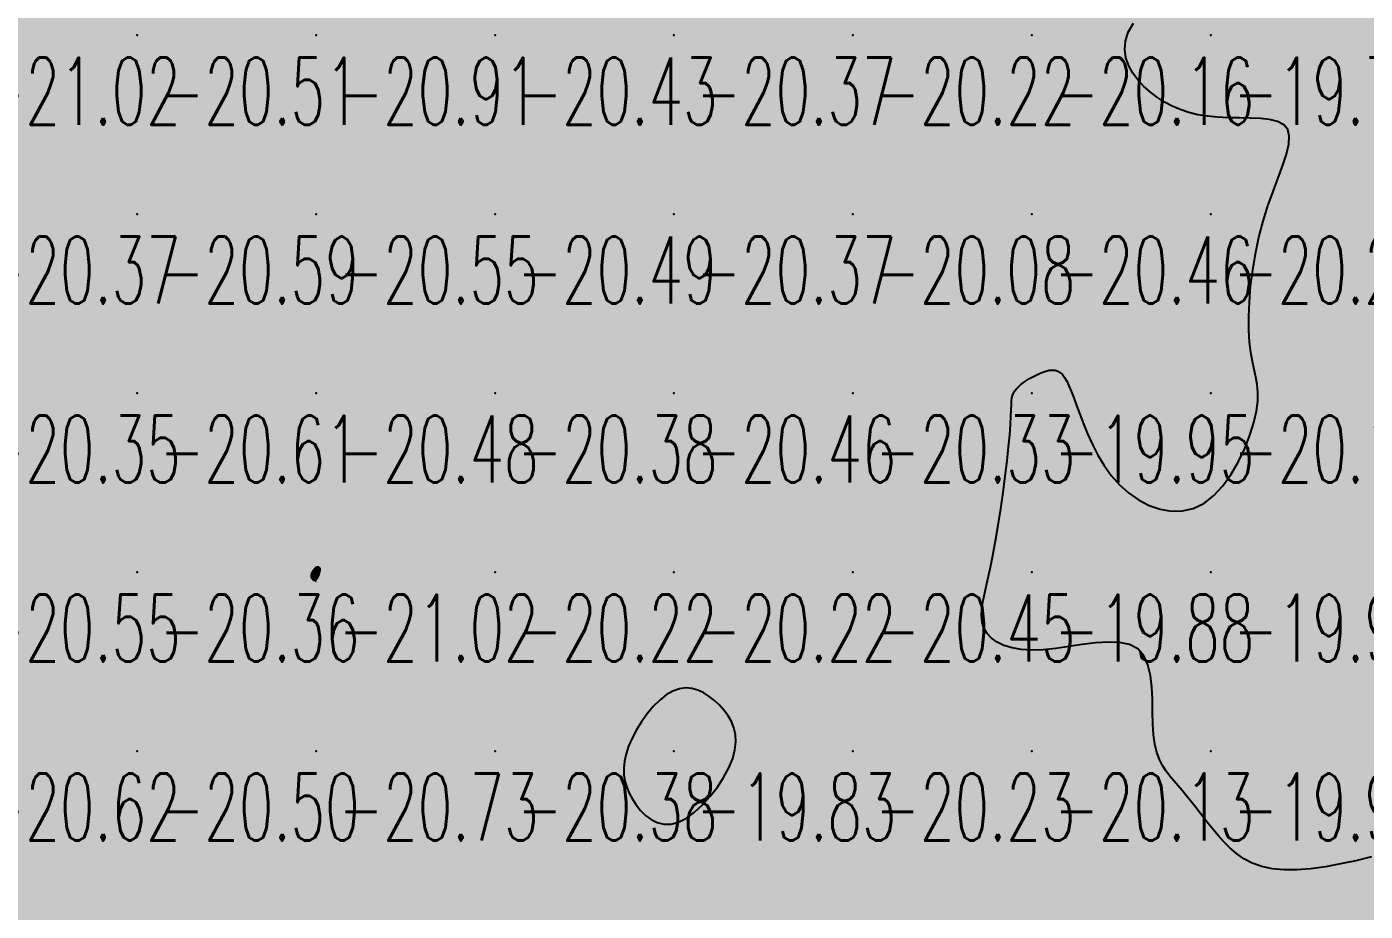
# Model space of a CAD drawing. Header units: millimetres. Extents: x 88261 to 90953, y 390274 to 392322.
# Drawn here: x 89084.1 to 89158.9, y 391538.3 to 391587.7 of the extents above; entities that cross this region are included whole.
import ezdxf
from ezdxf.enums import TextEntityAlignment as Align

# ---------------------------------------------------------------- set-up
doc = ezdxf.new("R2010")
doc.units = ezdxf.units.MM
doc.header["$LTSCALE"] = 25
for name, color, linetype in [('CN_03_00', 7, 'Continuous'), ('CN_04_00', 242, 'Continuous'), ('COTEAlt', 7, 'Continuous'), ('TN_COLORIAGE', 7, 'Continuous')]:
    doc.layers.add(name, color=color, linetype=linetype)
doc.styles.add('Simplex 1.0', font='Simplex.shx', dxfattribs={"width": 0.99, "height": 2.5})
doc.styles.get("Standard").update_dxf_attribs({"font": 'times.ttf'})

# ---------------------------------------------------------------- blocks, each defined once
blk = doc.blocks.new('COTE')
at = {"color": 0}
blk.add_point((0, 0), dxfattribs=at)
at = {"layer": 'COTEAlt'}
blk.add_attdef('ALT', text='', height=3.75, dxfattribs=at).set_placement((1.25, -1.25), align=Align.TOP_LEFT)

msp = doc.modelspace()

# ---------------------------------------------------------------- linework, layer by layer
at = {"layer": 'CN_03_00', "elevation": -21, "flags": 128}
msp.add_lwpolyline([(89100.011, 391556.893), (89100.035, 391556.86), (89100.063, 391556.831), (89100.094, 391556.807), (89100.127, 391556.791), (89100.162, 391556.783), (89100.196, 391556.785), (89100.23, 391556.799), (89100.262, 391556.825), (89100.293, 391556.862), (89100.321, 391556.908), (89100.348, 391556.96), (89100.372, 391557.016), (89100.394, 391557.074), (89100.414, 391557.132), (89100.432, 391557.187), (89100.447, 391557.237), (89100.46, 391557.282), (89100.469, 391557.323), (89100.475, 391557.36), (89100.478, 391557.393), (89100.476, 391557.421), (89100.47, 391557.446), (89100.459, 391557.467), (89100.444, 391557.485), (89100.424, 391557.499), (89100.401, 391557.51), (89100.374, 391557.516), (89100.345, 391557.517), (89100.314, 391557.514), (89100.283, 391557.506), (89100.25, 391557.492), (89100.218, 391557.473), (89100.186, 391557.449), (89100.156, 391557.42), (89100.126, 391557.388), (89100.098, 391557.353), (89100.071, 391557.316), (89100.047, 391557.278), (89100.026, 391557.238), (89100.007, 391557.198), (89099.992, 391557.159), (89099.981, 391557.119), (89099.973, 391557.08), (89099.97, 391557.041), (89099.972, 391557.003), (89099.979, 391556.965), (89099.992, 391556.928), (89100.011, 391556.893)], close=True, dxfattribs=at)
at = {"layer": 'CN_04_00', "elevation": -20, "flags": 128}
msp.add_lwpolyline([(89159.232, 391541.33), (89158.362, 391541.118), (89157.5, 391540.933), (89156.656, 391540.781), (89155.842, 391540.671), (89155.069, 391540.61), (89154.347, 391540.605), (89153.687, 391540.665), (89153.097, 391540.794), (89152.573, 391540.985), (89152.107, 391541.228), (89151.692, 391541.512), (89151.32, 391541.827), (89150.984, 391542.163), (89150.675, 391542.51), (89150.387, 391542.858), (89150.113, 391543.198), (89149.85, 391543.529), (89149.597, 391543.849), (89149.352, 391544.161), (89149.114, 391544.462), (89148.88, 391544.754), (89148.65, 391545.036), (89148.42, 391545.308), (89148.192, 391545.573), (89147.97, 391545.839), (89147.758, 391546.12), (89147.562, 391546.427), (89147.389, 391546.771), (89147.242, 391547.166), (89147.128, 391547.622), (89147.053, 391548.151), (89147.017, 391548.76), (89147.002, 391549.424), (89146.989, 391550.115), (89146.954, 391550.804), (89146.876, 391551.46), (89146.734, 391552.056), (89146.507, 391552.56), (89146.171, 391552.945), (89145.715, 391553.189), (89145.152, 391553.31), (89144.508, 391553.334), (89143.806, 391553.286), (89143.069, 391553.193), (89142.321, 391553.08), (89141.586, 391552.975), (89140.887, 391552.902), (89140.245, 391552.883), (89139.663, 391552.919), (89139.146, 391553.006), (89138.694, 391553.143), (89138.309, 391553.323), (89137.993, 391553.546), (89137.749, 391553.805), (89137.577, 391554.1), (89137.478, 391554.427), (89137.444, 391554.791), (89137.465, 391555.201), (89137.532, 391555.662), (89137.636, 391556.182), (89137.766, 391556.768), (89137.914, 391557.426), (89138.068, 391558.165), (89138.222, 391558.984), (89138.372, 391559.864), (89138.513, 391560.777), (89138.645, 391561.697), (89138.764, 391562.598), (89138.868, 391563.453), (89138.953, 391564.235), (89139.018, 391564.919), (89139.061, 391565.484), (89139.086, 391565.939), (89139.101, 391566.299), (89139.11, 391566.581), (89139.12, 391566.8), (89139.137, 391566.972), (89139.167, 391567.113), (89139.217, 391567.237), (89139.29, 391567.359), (89139.387, 391567.48), (89139.503, 391567.599), (89139.638, 391567.717), (89139.787, 391567.832), (89139.949, 391567.943), (89140.121, 391568.051), (89140.3, 391568.154), (89140.485, 391568.252), (89140.671, 391568.34), (89140.858, 391568.416), (89141.042, 391568.476), (89141.221, 391568.516), (89141.392, 391568.531), (89141.554, 391568.519), (89141.704, 391568.476), (89141.839, 391568.397), (89141.965, 391568.279), (89142.085, 391568.119), (89142.203, 391567.913), (89142.324, 391567.657), (89142.453, 391567.348), (89142.594, 391566.981), (89142.751, 391566.554), (89142.928, 391566.066), (89143.132, 391565.529), (89143.365, 391564.958), (89143.633, 391564.368), (89143.941, 391563.775), (89144.292, 391563.192), (89144.693, 391562.637), (89145.147, 391562.123), (89145.657, 391561.665), (89146.213, 391561.277), (89146.803, 391560.969), (89147.417, 391560.756), (89148.041, 391560.647), (89148.664, 391560.657), (89149.275, 391560.797), (89149.861, 391561.08), (89150.411, 391561.509), (89150.92, 391562.063), (89151.382, 391562.708), (89151.792, 391563.415), (89152.145, 391564.152), (89152.435, 391564.888), (89152.657, 391565.592), (89152.806, 391566.233), (89152.88, 391566.789), (89152.89, 391567.274), (89152.85, 391567.714), (89152.775, 391568.134), (89152.679, 391568.556), (89152.576, 391569.006), (89152.482, 391569.508), (89152.409, 391570.087), (89152.371, 391570.759), (89152.369, 391571.515), (89152.406, 391572.338), (89152.48, 391573.209), (89152.594, 391574.113), (89152.747, 391575.03), (89152.939, 391575.945), (89153.173, 391576.84), (89153.443, 391577.699), (89153.732, 391578.512), (89154.016, 391579.271), (89154.272, 391579.968), (89154.476, 391580.595), (89154.606, 391581.142), (89154.639, 391581.603), (89154.552, 391581.969), (89154.328, 391582.235), (89153.984, 391582.415), (89153.541, 391582.526), (89153.022, 391582.586), (89152.449, 391582.611), (89151.844, 391582.618), (89151.231, 391582.626), (89150.631, 391582.65), (89150.062, 391582.707), (89149.527, 391582.797), (89149.023, 391582.922), (89148.547, 391583.081), (89148.098, 391583.273), (89147.672, 391583.499), (89147.268, 391583.759), (89146.883, 391584.052), (89146.516, 391584.378), (89146.181, 391584.735), (89145.892, 391585.121), (89145.663, 391585.533), (89145.508, 391585.97), (89145.443, 391586.43), (89145.482, 391586.909), (89145.639, 391587.406), (89145.923, 391587.919)], dxfattribs=at)
msp.add_lwpolyline([(89118.137, 391544.23), (89118.384, 391543.922), (89118.664, 391543.645), (89118.975, 391543.416), (89119.316, 391543.25), (89119.686, 391543.16), (89120.082, 391543.163), (89120.503, 391543.274), (89120.947, 391543.501), (89121.4, 391543.83), (89121.848, 391544.241), (89122.279, 391544.714), (89122.676, 391545.229), (89123.027, 391545.765), (89123.316, 391546.302), (89123.531, 391546.82), (89123.66, 391547.303), (89123.708, 391547.749), (89123.685, 391548.16), (89123.598, 391548.541), (89123.457, 391548.893), (89123.27, 391549.218), (89123.045, 391549.52), (89122.792, 391549.801), (89122.518, 391550.062), (89122.225, 391550.295), (89121.916, 391550.491), (89121.593, 391550.641), (89121.256, 391550.736), (89120.909, 391550.766), (89120.552, 391550.722), (89120.188, 391550.594), (89119.819, 391550.378), (89119.452, 391550.084), (89119.094, 391549.727), (89118.754, 391549.322), (89118.438, 391548.883), (89118.155, 391548.425), (89117.912, 391547.963), (89117.716, 391547.512), (89117.574, 391547.084), (89117.485, 391546.678), (89117.447, 391546.292), (89117.456, 391545.923), (89117.511, 391545.568), (89117.609, 391545.224), (89117.747, 391544.887), (89117.924, 391544.556), (89118.137, 391544.23)], close=True, dxfattribs=at)
at = {"layer": 'TN_COLORIAGE', "color": 223}
for points in [[(89080.249, 391587.681, -20.193), (89080.446, 391587.436, -20.193), (89080.249, 391597.239, -20.193), (89090.249, 391597.239, -20.193)], [(89080.567, 391587.239, -20.193), (89080.446, 391587.436, -20.193), (89090.249, 391587.239, -20.193), (89090.249, 391597.239, -20.193)], [(89090.249, 391597.239, -20.545), (89090.249, 391587.239, -20.545), (89100.249, 391597.239, -20.545)], [(89090.249, 391587.239, -20.545), (89100.249, 391587.239, -20.545), (89100.249, 391597.239, -20.545)], [(89100.249, 391587.239, -20.287), (89110.249, 391587.239, -20.287), (89110.249, 391597.239, -20.287)], [(89100.249, 391597.239, -20.287), (89100.249, 391587.239, -20.287), (89110.249, 391597.239, -20.287)], [(89110.249, 391587.239, -20.196), (89120.249, 391587.239, -20.196), (89120.249, 391597.239, -20.196)], [(89110.249, 391597.239, -20.196), (89110.249, 391587.239, -20.196), (89120.249, 391597.239, -20.196)], [(89120.249, 391587.239, -20.251), (89130.249, 391587.239, -20.251), (89130.249, 391597.239, -20.251)], [(89120.249, 391597.239, -20.251), (89120.249, 391587.239, -20.251), (89130.249, 391597.239, -20.251)], [(89130.249, 391597.239, -20), (89137.043, 391597.239, -20), (89130.249, 391587.239, -20), (89136.738, 391593.729, -20)], [(89150.249, 391597.239, -20), (89150.249, 391591.78, -20), (89140.249, 391587.239, -20), (89144.22, 391587.239, -20)], [(89150.249, 391597.239, -20), (89143.076, 391597.239, -20), (89140.249, 391587.239, -20), (89140.249, 391593.055, -20)], [(89130.249, 391587.239, -20), (89136.738, 391593.729, -20), (89140.249, 391587.239, -20), (89140.249, 391593.055, -20)], [(89080.249, 391577.239, -20.506), (89090.249, 391577.239, -20.506), (89090.249, 391587.239, -20.506)], [(89080.567, 391587.239, -20.367), (89080.249, 391586.99, -20.367), (89090.249, 391587.239, -20.367), (89080.249, 391577.239, -20.367)], [(89090.249, 391577.239, -20.905), (89100.249, 391577.239, -20.905), (89100.249, 391587.239, -20.905)], [(89090.249, 391587.239, -20.905), (89090.249, 391577.239, -20.905), (89100.249, 391587.239, -20.905)], [(89100.249, 391577.239, -20.427), (89110.249, 391577.239, -20.427), (89110.249, 391587.239, -20.427)], [(89100.249, 391587.239, -20.427), (89100.249, 391577.239, -20.427), (89110.249, 391587.239, -20.427)], [(89110.249, 391577.239, -20.366), (89120.249, 391577.239, -20.366), (89120.249, 391587.239, -20.366)], [(89110.249, 391587.239, -20.366), (89110.249, 391577.239, -20.366), (89120.249, 391587.239, -20.366)], [(89120.249, 391577.239, -20.219), (89130.249, 391577.239, -20.219), (89130.249, 391587.239, -20.219)], [(89120.249, 391587.239, -20.219), (89120.249, 391577.239, -20.219), (89130.249, 391587.239, -20.219)], [(89130.249, 391577.239, -20.165), (89140.249, 391577.239, -20.165), (89140.249, 391587.239, -20.165)], [(89130.249, 391587.239, -20.165), (89130.249, 391577.239, -20.165), (89140.249, 391587.239, -20.165)], [(89140.249, 391577.239, -20), (89146.707, 391583.697, -20), (89140.249, 391587.239, -20), (89144.22, 391587.239, -20)], [(89140.249, 391577.239, -20), (89146.707, 391583.697, -20), (89150.249, 391577.239, -20), (89150.249, 391582.283, -20)], [(89152.734, 391577.239, -20.255), (89156.082, 391583.072, -20.255), (89150.249, 391577.239, -20.255)], [(89150.249, 391582.283, -20.255), (89156.082, 391583.072, -20.255), (89150.249, 391577.239, -20.255)], [(89080.249, 391567.239, -20.586), (89090.249, 391567.239, -20.586), (89090.249, 391577.239, -20.586)], [(89080.249, 391577.239, -20.586), (89080.249, 391567.239, -20.586), (89090.249, 391577.239, -20.586)], [(89090.249, 391567.239, -20.552), (89100.249, 391567.239, -20.552), (89100.249, 391577.239, -20.552)], [(89090.249, 391577.239, -20.552), (89090.249, 391567.239, -20.552), (89100.249, 391577.239, -20.552)], [(89100.249, 391567.239, -20.492), (89110.249, 391567.239, -20.492), (89110.249, 391577.239, -20.492)], [(89100.249, 391577.239, -20.492), (89100.249, 391567.239, -20.492), (89110.249, 391577.239, -20.492)], [(89110.249, 391567.239, -20.373), (89120.249, 391567.239, -20.373), (89120.249, 391577.239, -20.373)], [(89110.249, 391577.239, -20.373), (89110.249, 391567.239, -20.373), (89120.249, 391577.239, -20.373)], [(89120.249, 391577.239, -20.078), (89120.249, 391567.239, -20.078), (89130.249, 391577.239, -20.078)], [(89120.249, 391567.239, -20.078), (89130.249, 391567.239, -20.078), (89130.249, 391577.239, -20.078)], [(89130.249, 391577.239, -20.456), (89130.249, 391567.239, -20.456), (89140.249, 391577.239, -20.456)], [(89140.249, 391577.239, -20), (89140.249, 391568.208, -20), (89130.249, 391567.239, -20), (89138.946, 391567.239, -20)], [(89140.249, 391577.239, -20), (89140.249, 391568.208, -20), (89150.249, 391577.239, -20), (89141.861, 391568.852, -20)], [(89150.249, 391577.239, -20), (89141.861, 391568.852, -20), (89150.249, 391567.239, -20), (89142.529, 391567.239, -20)], [(89150.249, 391577.239, -20), (89152.734, 391577.239, -20), (89150.249, 391567.239, -20), (89152.02, 391569.01, -20)], [(89152.02, 391569.01, -20.166), (89153.642, 391567.239, -20.166), (89150.249, 391567.239, -20.166)], [(89080.249, 391557.239, -20.613), (89090.249, 391557.239, -20.613), (89090.249, 391567.239, -20.613)], [(89080.249, 391567.239, -20.613), (89080.249, 391557.239, -20.613), (89090.249, 391567.239, -20.613)], [(89100.249, 391557.553, -20.359), (89099.995, 391557.239, -20.359), (89100.249, 391567.239, -20.359), (89090.249, 391557.239, -20.359)], [(89090.249, 391567.239, -20.484), (89090.249, 391557.239, -20.484), (89100.249, 391567.239, -20.484)], [(89100.249, 391557.553, -20.383), (89100.512, 391557.503, -20.383), (89100.249, 391567.239, -20.383), (89110.249, 391567.239, -20.383)], [(89100.512, 391557.503, -20.217), (89100.458, 391557.239, -20.217), (89110.249, 391567.239, -20.217), (89110.249, 391557.239, -20.217)], [(89110.249, 391557.239, -20.464), (89120.249, 391557.239, -20.464), (89120.249, 391567.239, -20.464)], [(89110.249, 391567.239, -20.464), (89110.249, 391557.239, -20.464), (89120.249, 391567.239, -20.464)], [(89120.249, 391557.239, -20.327), (89130.249, 391557.239, -20.327), (89130.249, 391567.239, -20.327)], [(89120.249, 391567.239, -20.327), (89120.249, 391557.239, -20.327), (89130.249, 391567.239, -20.327)], [(89130.249, 391557.239, -20), (89139.268, 391566.258, -20), (89130.249, 391567.239, -20), (89138.946, 391567.239, -20)], [(89144.526, 391561.517, -20.166), (89142.529, 391567.239, -20.166), (89150.249, 391567.239, -20.166)], [(89144.526, 391561.517, -20.166), (89150.249, 391559.43, -20.166), (89150.249, 391567.239, -20.166)], [(89153.642, 391567.239, -20.166), (89150.249, 391559.43, -20.166), (89150.249, 391567.239, -20.166)], [(89138.091, 391557.239, -20.45), (89139.268, 391566.258, -20.45), (89130.249, 391557.239, -20.45)], [(89080.249, 391557.239, -20.359), (89080.249, 391547.239, -20.359), (89090.249, 391557.239, -20.359)], [(89080.249, 391547.239, -20.359), (89090.249, 391547.239, -20.359), (89090.249, 391557.239, -20.359)], [(89099.928, 391556.918, -20.359), (89099.995, 391557.239, -20.359), (89090.249, 391547.239, -20.359), (89090.249, 391557.239, -20.359)], [(89100.249, 391556.659, -20.497), (89099.928, 391556.918, -20.497), (89100.249, 391547.239, -20.497), (89090.249, 391547.239, -20.497)], [(89100.249, 391547.239, -20.217), (89110.249, 391547.239, -20.217), (89110.249, 391557.239, -20.217)], [(89100.249, 391556.659, -20.217), (89100.458, 391557.239, -20.217), (89100.249, 391547.239, -20.217), (89110.249, 391557.239, -20.217)], [(89110.249, 391557.239, -20.223), (89110.249, 391547.239, -20.223), (89120.249, 391557.239, -20.223)], [(89110.249, 391547.239, -20), (89117.127, 391547.239, -20), (89120.249, 391557.239, -20), (89120.249, 391551.583, -20)], [(89130.249, 391557.239, -20), (89123.005, 391549.996, -20), (89120.249, 391557.239, -20), (89120.249, 391551.583, -20)], [(89130.249, 391557.239, -20), (89123.005, 391549.996, -20), (89130.249, 391547.239, -20), (89124.483, 391547.239, -20)], [(89130.249, 391557.239, -20), (89138.091, 391557.239, -20), (89130.249, 391547.239, -20), (89136.78, 391553.771, -20)], [(89146.587, 391547.239, -20.126), (89147.548, 391554.539, -20.126), (89140.249, 391547.239, -20.126)], [(89140.249, 391552.275, -20.126), (89147.548, 391554.539, -20.126), (89140.249, 391547.239, -20.126)], [(89130.249, 391547.239, -20), (89136.78, 391553.771, -20), (89140.249, 391547.239, -20), (89140.249, 391552.275, -20)], [(89080.249, 391537.239, -20.497), (89090.249, 391537.239, -20.497), (89090.249, 391547.239, -20.497)], [(89080.249, 391547.239, -20.497), (89080.249, 391537.239, -20.497), (89090.249, 391547.239, -20.497)], [(89090.249, 391537.239, -20.729), (89100.249, 391537.239, -20.729), (89100.249, 391547.239, -20.729)], [(89090.249, 391547.239, -20.729), (89090.249, 391537.239, -20.729), (89100.249, 391547.239, -20.729)], [(89100.249, 391537.239, -20.377), (89110.249, 391537.239, -20.377), (89110.249, 391547.239, -20.377)], [(89100.249, 391547.239, -20.377), (89100.249, 391537.239, -20.377), (89110.249, 391547.239, -20.377)], [(89110.249, 391537.239, -20), (89117.542, 391544.533, -20), (89110.249, 391547.239, -20), (89117.127, 391547.239, -20)], [(89120.249, 391537.239, -20.233), (89130.249, 391537.239, -20.233), (89130.249, 391547.239, -20.233)], [(89130.249, 391547.239, -20), (89124.483, 391547.239, -20), (89120.249, 391537.239, -20), (89120.249, 391541.967, -20)], [(89130.249, 391547.239, -20.126), (89130.249, 391537.239, -20.126), (89140.249, 391547.239, -20.126)], [(89130.249, 391537.239, -20.126), (89140.249, 391537.239, -20.126), (89140.249, 391547.239, -20.126)], [(89140.249, 391537.239, -20), (89148.422, 391545.412, -20), (89140.249, 391547.239, -20), (89146.587, 391547.239, -20)], [(89140.249, 391537.239, -20), (89148.422, 391545.412, -20), (89150.249, 391537.239, -20), (89150.249, 391542.96, -20)], [(89110.249, 391537.239, -20), (89117.542, 391544.533, -20), (89120.249, 391537.239, -20), (89120.249, 391541.967, -20)], [(89152.906, 391539.896, -20.097), (89150.249, 391542.96, -20.097), (89150.249, 391537.239, -20.097)], [(89160.249, 391537.239, -20), (89160.249, 391541.445, -20), (89150.249, 391537.239, -20), (89152.906, 391539.896, -20)]]:
    msp.add_solid(points, dxfattribs=at)
at = {"layer": 'TN_COLORIAGE', "color": 213}
for points in [[(89150.249, 391587.239, -19.444), (89160.249, 391587.239, -19.444), (89160.249, 391597.239, -19.444)], [(89150.249, 391591.78, -19.444), (89153.759, 391597.239, -19.444), (89150.249, 391587.239, -19.444), (89160.249, 391597.239, -19.444)], [(89144.22, 391587.239, -19.75), (89150.249, 391591.78, -19.75), (89150.249, 391587.239, -19.75)], [(89144.22, 391587.239, -19.75), (89146.707, 391583.697, -19.75), (89150.249, 391587.239, -19.75)], [(89150.249, 391582.283, -19.75), (89146.707, 391583.697, -19.75), (89150.249, 391587.239, -19.75)], [(89156.082, 391583.072, -19.75), (89150.249, 391582.283, -19.75), (89160.249, 391587.239, -19.75), (89150.249, 391587.239, -19.75)], [(89156.082, 391583.072, -19.23), (89152.734, 391577.239, -19.23), (89160.249, 391587.239, -19.23), (89160.249, 391577.239, -19.23)], [(89152.02, 391569.01, -19.23), (89152.734, 391577.239, -19.23), (89160.249, 391577.239, -19.23)], [(89153.642, 391567.239, -19.23), (89152.02, 391569.01, -19.23), (89160.249, 391567.239, -19.23), (89160.249, 391577.239, -19.23)], [(89142.529, 391567.239, -19.951), (89141.861, 391568.852, -19.951), (89140.249, 391567.239, -19.951)], [(89141.861, 391568.852, -19.951), (89140.249, 391568.208, -19.951), (89140.249, 391567.239, -19.951)], [(89138.946, 391567.239, -19.951), (89140.249, 391568.208, -19.951), (89140.249, 391567.239, -19.951)], [(89139.268, 391566.258, -19.876), (89138.091, 391557.239, -19.876), (89140.249, 391567.239, -19.876), (89140.249, 391557.239, -19.876)], [(89138.946, 391567.239, -19.951), (89139.268, 391566.258, -19.951), (89140.249, 391567.239, -19.951)], [(89142.529, 391567.239, -19.876), (89144.526, 391561.517, -19.876), (89140.249, 391567.239, -19.876), (89140.249, 391557.239, -19.876)], [(89150.249, 391557.239, -19.677), (89160.249, 391557.239, -19.677), (89160.249, 391567.239, -19.677)], [(89150.249, 391559.43, -19.677), (89153.642, 391567.239, -19.677), (89150.249, 391557.239, -19.677), (89160.249, 391567.239, -19.677)], [(89150.249, 391559.43, -19.876), (89144.526, 391561.517, -19.876), (89150.249, 391557.239, -19.876), (89140.249, 391557.239, -19.876)], [(89140.249, 391552.275, -19.876), (89136.78, 391553.771, -19.876), (89140.249, 391557.239, -19.876)], [(89136.78, 391553.771, -19.876), (89138.091, 391557.239, -19.876), (89140.249, 391557.239, -19.876)], [(89147.548, 391554.539, -19.876), (89140.249, 391552.275, -19.876), (89150.249, 391557.239, -19.876), (89140.249, 391557.239, -19.876)], [(89147.548, 391554.539, -19.927), (89146.587, 391547.239, -19.927), (89150.249, 391557.239, -19.927), (89150.249, 391547.239, -19.927)], [(89150.249, 391557.239, -19.706), (89150.249, 391547.239, -19.706), (89160.249, 391557.239, -19.706)], [(89150.249, 391547.239, -19.706), (89160.249, 391547.239, -19.706), (89160.249, 391557.239, -19.706)], [(89120.249, 391551.583, -19.829), (89117.127, 391547.239, -19.829), (89120.249, 391547.239, -19.829)], [(89120.249, 391551.583, -19.829), (89123.005, 391549.996, -19.829), (89120.249, 391547.239, -19.829)], [(89124.483, 391547.239, -19.829), (89123.005, 391549.996, -19.829), (89120.249, 391547.239, -19.829)], [(89117.127, 391547.239, -19.829), (89117.542, 391544.533, -19.829), (89120.249, 391547.239, -19.829)], [(89120.249, 391541.967, -19.829), (89117.542, 391544.533, -19.829), (89120.249, 391547.239, -19.829)], [(89120.249, 391541.967, -19.829), (89124.483, 391547.239, -19.829), (89120.249, 391547.239, -19.829)], [(89146.587, 391547.239, -19.927), (89148.422, 391545.412, -19.927), (89150.249, 391547.239, -19.927)], [(89150.249, 391542.96, -19.927), (89148.422, 391545.412, -19.927), (89150.249, 391547.239, -19.927)], [(89150.249, 391542.96, -19.732), (89152.906, 391539.896, -19.732), (89150.249, 391547.239, -19.732), (89160.249, 391547.239, -19.732)], [(89152.906, 391539.896, -19.732), (89160.249, 391541.445, -19.732), (89160.249, 391547.239, -19.732)]]:
    msp.add_solid(points, dxfattribs=at)
at = {"layer": 'TN_COLORIAGE', "color": 233}
for points in [[(89099.995, 391557.239, -21.017), (89100.249, 391557.553, -21.017), (89100.249, 391557.239, -21.017)], [(89100.512, 391557.503, -21.017), (89100.249, 391557.553, -21.017), (89100.249, 391557.239, -21.017)], [(89100.458, 391557.239, -21.017), (89100.512, 391557.503, -21.017), (89100.249, 391557.239, -21.017)], [(89099.928, 391556.918, -21.017), (89100.249, 391556.659, -21.017), (89100.249, 391557.239, -21.017)], [(89099.995, 391557.239, -21.017), (89099.928, 391556.918, -21.017), (89100.249, 391557.239, -21.017)], [(89100.458, 391557.239, -21.017), (89100.249, 391556.659, -21.017), (89100.249, 391557.239, -21.017)]]:
    msp.add_solid(points, dxfattribs=at)

# ---------------------------------------------------------------- block references
at = {"layer": 'COTEAlt'}
ref = msp.add_blockref('COTE', (89080.249, 391587.239), dxfattribs=at)
ref.add_attrib('ALT', '-21.02', dxfattribs={"height": 3.75, "style": 'Simplex 1.0', "width": 0.6}).set_placement((89081.499, 391585.989), align=Align.TOP_LEFT)
ref = msp.add_blockref('COTE', (89090.249, 391587.239), dxfattribs=at)
ref.add_attrib('ALT', '-20.51', dxfattribs={"height": 3.75, "style": 'Simplex 1.0', "width": 0.6}).set_placement((89091.499, 391585.989), align=Align.TOP_LEFT)
ref = msp.add_blockref('COTE', (89100.249, 391587.239), dxfattribs=at)
ref.add_attrib('ALT', '-20.91', dxfattribs={"height": 3.75, "style": 'Simplex 1.0', "width": 0.6}).set_placement((89101.499, 391585.989), align=Align.TOP_LEFT)
ref = msp.add_blockref('COTE', (89110.249, 391587.239), dxfattribs=at)
ref.add_attrib('ALT', '-20.43', dxfattribs={"height": 3.75, "style": 'Simplex 1.0', "width": 0.6}).set_placement((89111.499, 391585.989), align=Align.TOP_LEFT)
ref = msp.add_blockref('COTE', (89120.249, 391587.239), dxfattribs=at)
ref.add_attrib('ALT', '-20.37', dxfattribs={"height": 3.75, "style": 'Simplex 1.0', "width": 0.6}).set_placement((89121.499, 391585.989), align=Align.TOP_LEFT)
ref = msp.add_blockref('COTE', (89130.249, 391587.239), dxfattribs=at)
ref.add_attrib('ALT', '-20.22', dxfattribs={"height": 3.75, "style": 'Simplex 1.0', "width": 0.6}).set_placement((89131.499, 391585.989), align=Align.TOP_LEFT)
ref = msp.add_blockref('COTE', (89140.249, 391587.239), dxfattribs=at)
ref.add_attrib('ALT', '-20.16', dxfattribs={"height": 3.75, "style": 'Simplex 1.0', "width": 0.6}).set_placement((89141.499, 391585.989), align=Align.TOP_LEFT)
ref = msp.add_blockref('COTE', (89150.249, 391587.239), dxfattribs=at)
ref.add_attrib('ALT', '-19.75', dxfattribs={"height": 3.75, "style": 'Simplex 1.0', "width": 0.6}).set_placement((89151.499, 391585.989), align=Align.TOP_LEFT)
ref = msp.add_blockref('COTE', (89080.249, 391577.239), dxfattribs=at)
ref.add_attrib('ALT', '-20.37', dxfattribs={"height": 3.75, "style": 'Simplex 1.0', "width": 0.6}).set_placement((89081.499, 391575.989), align=Align.TOP_LEFT)
ref = msp.add_blockref('COTE', (89090.249, 391577.239), dxfattribs=at)
ref.add_attrib('ALT', '-20.59', dxfattribs={"height": 3.75, "style": 'Simplex 1.0', "width": 0.6}).set_placement((89091.499, 391575.989), align=Align.TOP_LEFT)
ref = msp.add_blockref('COTE', (89100.249, 391577.239), dxfattribs=at)
ref.add_attrib('ALT', '-20.55', dxfattribs={"height": 3.75, "style": 'Simplex 1.0', "width": 0.6}).set_placement((89101.499, 391575.989), align=Align.TOP_LEFT)
ref = msp.add_blockref('COTE', (89110.249, 391577.239), dxfattribs=at)
ref.add_attrib('ALT', '-20.49', dxfattribs={"height": 3.75, "style": 'Simplex 1.0', "width": 0.6}).set_placement((89111.499, 391575.989), align=Align.TOP_LEFT)
ref = msp.add_blockref('COTE', (89120.249, 391577.239), dxfattribs=at)
ref.add_attrib('ALT', '-20.37', dxfattribs={"height": 3.75, "style": 'Simplex 1.0', "width": 0.6}).set_placement((89121.499, 391575.989), align=Align.TOP_LEFT)
ref = msp.add_blockref('COTE', (89130.249, 391577.239), dxfattribs=at)
ref.add_attrib('ALT', '-20.08', dxfattribs={"height": 3.75, "style": 'Simplex 1.0', "width": 0.6}).set_placement((89131.499, 391575.989), align=Align.TOP_LEFT)
ref = msp.add_blockref('COTE', (89140.249, 391577.239), dxfattribs=at)
ref.add_attrib('ALT', '-20.46', dxfattribs={"height": 3.75, "style": 'Simplex 1.0', "width": 0.6}).set_placement((89141.499, 391575.989), align=Align.TOP_LEFT)
ref = msp.add_blockref('COTE', (89150.249, 391577.239), dxfattribs=at)
ref.add_attrib('ALT', '-20.25', dxfattribs={"height": 3.75, "style": 'Simplex 1.0', "width": 0.6}).set_placement((89151.499, 391575.989), align=Align.TOP_LEFT)
ref = msp.add_blockref('COTE', (89080.249, 391567.239), dxfattribs=at)
ref.add_attrib('ALT', '-20.35', dxfattribs={"height": 3.75, "style": 'Simplex 1.0', "width": 0.6}).set_placement((89081.499, 391565.989), align=Align.TOP_LEFT)
ref = msp.add_blockref('COTE', (89090.249, 391567.239), dxfattribs=at)
ref.add_attrib('ALT', '-20.61', dxfattribs={"height": 3.75, "style": 'Simplex 1.0', "width": 0.6}).set_placement((89091.499, 391565.989), align=Align.TOP_LEFT)
ref = msp.add_blockref('COTE', (89100.249, 391567.239), dxfattribs=at)
ref.add_attrib('ALT', '-20.48', dxfattribs={"height": 3.75, "style": 'Simplex 1.0', "width": 0.6}).set_placement((89101.499, 391565.989), align=Align.TOP_LEFT)
ref = msp.add_blockref('COTE', (89110.249, 391567.239), dxfattribs=at)
ref.add_attrib('ALT', '-20.38', dxfattribs={"height": 3.75, "style": 'Simplex 1.0', "width": 0.6}).set_placement((89111.499, 391565.989), align=Align.TOP_LEFT)
ref = msp.add_blockref('COTE', (89120.249, 391567.239), dxfattribs=at)
ref.add_attrib('ALT', '-20.46', dxfattribs={"height": 3.75, "style": 'Simplex 1.0', "width": 0.6}).set_placement((89121.499, 391565.989), align=Align.TOP_LEFT)
ref = msp.add_blockref('COTE', (89130.249, 391567.239), dxfattribs=at)
ref.add_attrib('ALT', '-20.33', dxfattribs={"height": 3.75, "style": 'Simplex 1.0', "width": 0.6}).set_placement((89131.499, 391565.989), align=Align.TOP_LEFT)
ref = msp.add_blockref('COTE', (89140.249, 391567.239), dxfattribs=at)
ref.add_attrib('ALT', '-19.95', dxfattribs={"height": 3.75, "style": 'Simplex 1.0', "width": 0.6}).set_placement((89141.499, 391565.989), align=Align.TOP_LEFT)
ref = msp.add_blockref('COTE', (89150.249, 391567.239), dxfattribs=at)
ref.add_attrib('ALT', '-20.17', dxfattribs={"height": 3.75, "style": 'Simplex 1.0', "width": 0.6}).set_placement((89151.499, 391565.989), align=Align.TOP_LEFT)
ref = msp.add_blockref('COTE', (89080.249, 391557.239), dxfattribs=at)
ref.add_attrib('ALT', '-20.55', dxfattribs={"height": 3.75, "style": 'Simplex 1.0', "width": 0.6}).set_placement((89081.499, 391555.989), align=Align.TOP_LEFT)
ref = msp.add_blockref('COTE', (89090.249, 391557.239), dxfattribs=at)
ref.add_attrib('ALT', '-20.36', dxfattribs={"height": 3.75, "style": 'Simplex 1.0', "width": 0.6}).set_placement((89091.499, 391555.989), align=Align.TOP_LEFT)
ref = msp.add_blockref('COTE', (89100.249, 391557.239), dxfattribs=at)
ref.add_attrib('ALT', '-21.02', dxfattribs={"height": 3.75, "style": 'Simplex 1.0', "width": 0.6}).set_placement((89101.499, 391555.989), align=Align.TOP_LEFT)
ref = msp.add_blockref('COTE', (89110.249, 391557.239), dxfattribs=at)
ref.add_attrib('ALT', '-20.22', dxfattribs={"height": 3.75, "style": 'Simplex 1.0', "width": 0.6}).set_placement((89111.499, 391555.989), align=Align.TOP_LEFT)
ref = msp.add_blockref('COTE', (89120.249, 391557.239), dxfattribs=at)
ref.add_attrib('ALT', '-20.22', dxfattribs={"height": 3.75, "style": 'Simplex 1.0', "width": 0.6}).set_placement((89121.499, 391555.989), align=Align.TOP_LEFT)
ref = msp.add_blockref('COTE', (89130.249, 391557.239), dxfattribs=at)
ref.add_attrib('ALT', '-20.45', dxfattribs={"height": 3.75, "style": 'Simplex 1.0', "width": 0.6}).set_placement((89131.499, 391555.989), align=Align.TOP_LEFT)
ref = msp.add_blockref('COTE', (89140.249, 391557.239), dxfattribs=at)
ref.add_attrib('ALT', '-19.88', dxfattribs={"height": 3.75, "style": 'Simplex 1.0', "width": 0.6}).set_placement((89141.499, 391555.989), align=Align.TOP_LEFT)
ref = msp.add_blockref('COTE', (89150.249, 391557.239), dxfattribs=at)
ref.add_attrib('ALT', '-19.95', dxfattribs={"height": 3.75, "style": 'Simplex 1.0', "width": 0.6}).set_placement((89151.499, 391555.989), align=Align.TOP_LEFT)
ref = msp.add_blockref('COTE', (89080.249, 391547.239), dxfattribs=at)
ref.add_attrib('ALT', '-20.62', dxfattribs={"height": 3.75, "style": 'Simplex 1.0', "width": 0.6}).set_placement((89081.499, 391545.989), align=Align.TOP_LEFT)
ref = msp.add_blockref('COTE', (89090.249, 391547.239), dxfattribs=at)
ref.add_attrib('ALT', '-20.50', dxfattribs={"height": 3.75, "style": 'Simplex 1.0', "width": 0.6}).set_placement((89091.499, 391545.989), align=Align.TOP_LEFT)
ref = msp.add_blockref('COTE', (89100.249, 391547.239), dxfattribs=at)
ref.add_attrib('ALT', '-20.73', dxfattribs={"height": 3.75, "style": 'Simplex 1.0', "width": 0.6}).set_placement((89101.499, 391545.989), align=Align.TOP_LEFT)
ref = msp.add_blockref('COTE', (89110.249, 391547.239), dxfattribs=at)
ref.add_attrib('ALT', '-20.38', dxfattribs={"height": 3.75, "style": 'Simplex 1.0', "width": 0.6}).set_placement((89111.499, 391545.989), align=Align.TOP_LEFT)
ref = msp.add_blockref('COTE', (89120.249, 391547.239), dxfattribs=at)
ref.add_attrib('ALT', '-19.83', dxfattribs={"height": 3.75, "style": 'Simplex 1.0', "width": 0.6}).set_placement((89121.499, 391545.989), align=Align.TOP_LEFT)
ref = msp.add_blockref('COTE', (89130.249, 391547.239), dxfattribs=at)
ref.add_attrib('ALT', '-20.23', dxfattribs={"height": 3.75, "style": 'Simplex 1.0', "width": 0.6}).set_placement((89131.499, 391545.989), align=Align.TOP_LEFT)
ref = msp.add_blockref('COTE', (89140.249, 391547.239), dxfattribs=at)
ref.add_attrib('ALT', '-20.13', dxfattribs={"height": 3.75, "style": 'Simplex 1.0', "width": 0.6}).set_placement((89141.499, 391545.989), align=Align.TOP_LEFT)
ref = msp.add_blockref('COTE', (89150.249, 391547.239), dxfattribs=at)
ref.add_attrib('ALT', '-19.93', dxfattribs={"height": 3.75, "style": 'Simplex 1.0', "width": 0.6}).set_placement((89151.499, 391545.989), align=Align.TOP_LEFT)

doc.saveas('drawing.dxf')
